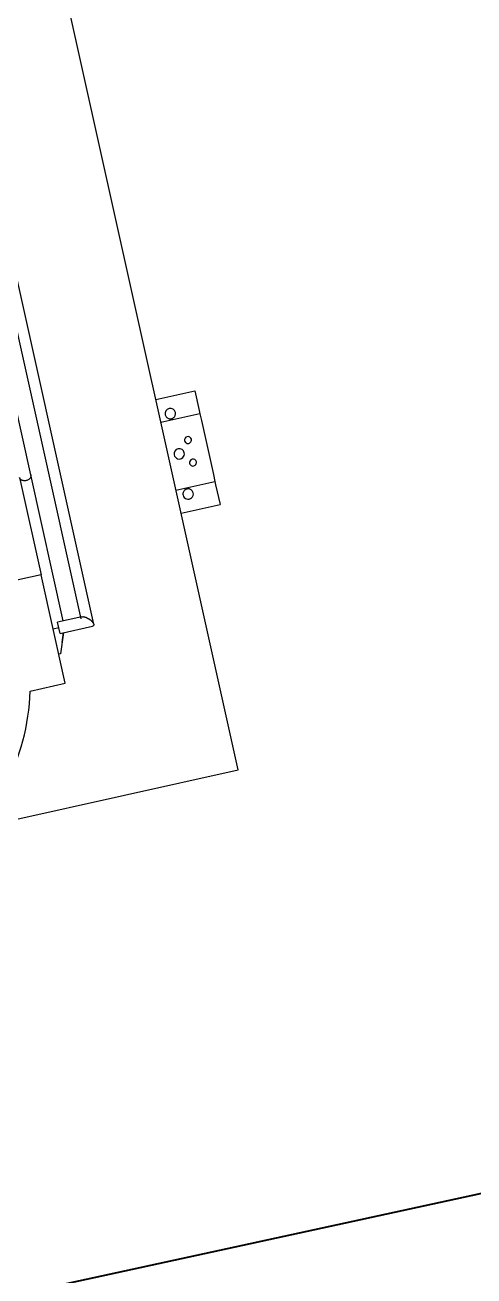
# Model space of a CAD drawing. Header units: millimetres. Extents: x -1534340 to 1713810, y -1348191 to 1114081.
# Drawn here: x 1308939 to 1309717, y -651365 to -649196 of the extents above; entities that cross this region are included whole.
import ezdxf

# ---------------------------------------------------------------- set-up
doc = ezdxf.new("R2010")
doc.units = ezdxf.units.MM
doc.header["$LTSCALE"] = 100
for name, color, linetype in [('ccu12-Manh', 8, 'Continuous'), ('KT-Kich thuoc', 9, 'Continuous'), ('SPE-MEP-Electric', 46, 'Continuous'), ('Xref_ST_MBDV Cot vach 30.7.2022$0$Xref_ST_MBDV Cot vach 30.7.2022|Xref_ST_MBDV Cot vach 30.7.2022|Xref_ST_MBDV Cot vach 30.7.2022|Xref_ST_MBDV Cot vach 30.7.2022|A-WALL-PATT', 251, 'Continuous')]:
    doc.layers.add(name, color=color, linetype=linetype)
doc.layers.add('KT-Net cat', color=1, linetype='Continuous', lineweight=40)

# ---------------------------------------------------------------- blocks, each defined once
blk = doc.blocks.new('Xref_ST_MBDV Cot vach 30.7.2022$0$Tuong Vay01-flat-1')
at = {"layer": 'Xref_ST_MBDV Cot vach 30.7.2022$0$Xref_ST_MBDV Cot vach 30.7.2022|Xref_ST_MBDV Cot vach 30.7.2022|Xref_ST_MBDV Cot vach 30.7.2022|Xref_ST_MBDV Cot vach 30.7.2022|A-WALL-PATT'}
h = blk.add_hatch(dxfattribs=at)
h.set_pattern_fill('ACET-2D-VATLIEU04', color=256, scale=50, pattern_type=2)
h.set_pattern_definition([(50, (-11139561.84, -1407213.45), (-225.902474, 189.5546825), [37.5, -412.5]), (355, (-11139561.84, -1407213.45), (32.127212, 367.215716), [30, -330]), (100.4514, (-11139531.95, -1407216.06), (-341.231527, -62.944187), [31.870095, -350.571056]), (46.1842, (-11139561.84, -1407113.45), (-319.180497, 306.252097), [56.25, -618.75]), (96.6356, (-11139517.37, -1407120.34), (-516.995922, -60.144022), [47.805144, -525.8565]), (351.1842, (-11139561.84, -1407113.45), (84.740774, 546.39543), [45, -495]), (21, (-11139511.84, -1407138.45), (-105.680822, 275.3079534), [37.5, -412.5]), (326, (-11139511.84, -1407138.45), (206.128805, 305.59852), [30, -330]), (71.4514, (-11139486.97, -1407155.22), (-328.963765, 110.380101), [31.870095, -350.571056]), (37.5, (-11139561.84, -1407213.45), (-78.1345294, 101.8269012), [0, -326, 0, -335, 0, -331.25]), (7.5, (-11139561.84, -1407213.45), (-23.2793464, 176.824191), [0, -191, 0, -318.5, 0, -126.25]), (327.5, (-11139673.34, -1407213.45), (71.9444175, 112.9301145), [0, -125, 0, -390, 0, -517.5000003]), (317.5, (-11139723.34, -1407213.45), (158.0205496, 172.449169), [0, -162.5, 0, -259, 0, -367.5]), (45, (-11139561.84, -1407213.45), (-150.260191, 150.260191), []), (45, (-11139561.84, -1407152.2), (-150.260191, 150.260191), [])])
h.paths.add_polyline_path([(-82665.4, -118500), (-81837.4, -121132), (-80902.7, -123728.1), (-79862.9, -126283.8), (-78719.6, -128795), (-77474.9, -131257.5), (-76130.7, -133667.2), (-74689.4, -136019.9), (-73153.2, -138312), (-71524.9, -140539.4), (-69807, -142698.6), (-68002.4, -144785.9), (-66114.2, -146797.8), (-64145.5, -148731), (-62099.6, -150582.3), (-59979.8, -152348.6), (-57789.7, -154026.9), (-55533, -155614.5), (-53213.4, -157108.6), (-50834.8, -158507), (-48401.1, -159807.1), (-45916.4, -161006.8), (-43384.8, -162104.1), (-40810.5, -163097.3), (-38197.9, -163984.6), (-35551.2, -164764.6), (-32875, -165436), (-30173.5, -165997.6), (-27451.4, -166448.5), (-24701.9, -166789.3), (-4396.7, -168938.3), (36420, -167648.2), (41836.5, -160718.6), (12445.4, -24367.7), (8472.9, -9249), (-4718.7, -5521.4), (-10557.5, -9946.8), (-34021.2, -27848.2), (-39776.7, -32008.6), (-41248.9, -35293.8), (-45787.3, -38574.4), (-49368.5, -38942), (-57644.2, -44924.1), (-59844.7, -46601.5), (-61968.9, -48362.3), (-64019.6, -50208.4), (-65993.2, -52136.5), (-67886.6, -54143.6), (-69696.5, -56226.3), (-71419.9, -58381.1), (-73053.9, -60604.3), (-74595.9, -62892.4), (-76043.3, -65241.5), (-77393.6, -67647.7), (-78644.6, -70107), (-79794.3, -72615.3), (-80840.7, -75168.4), (-81782, -77762), (-82616.7, -80391.9), (-83343.5, -83053.7), (-83961, -85742.9), (-84468.4, -88455), (-84864.6, -91185.6), (-85149.1, -93930.1), (-85321.4, -96683.6), (-85381.3, -99529.5), (-85328.5, -102200.8), (-85163.2, -104955.4), (-84885.7, -107700.6), (-84496.4, -110432.2), (-83996, -113145.6), (-83385.4, -115836.4)], flags=16)
h.paths.add_polyline_path([(-83625.5, -118780.6), (-82785.2, -121451.6), (-81836.7, -124086), (-80781.5, -126679.6), (-79621.3, -129228), (-78358.2, -131726.9), (-76994.1, -134172.1), (-75531.4, -136559.7), (-73972.6, -138885.7), (-72320.1, -141146.1), (-70576.8, -143337.2), (-68745.6, -145455.3), (-66829.4, -147497), (-64831.6, -149458.8), (-62755.4, -151337.5), (-60604.2, -153129.9), (-58381.8, -154833), (-56091.7, -156444.1), (-53737.8, -157960.4), (-51324, -159379.4), (-48854.3, -160698.7), (-46332.8, -161916.2), (-43763.8, -163029.8), (-41151.4, -164037.6), (-38500.1, -164938.1), (-35814.3, -165729.6), (-33098.5, -166410.9), (-30357.1, -166980.8), (-27594.7, -167438.4), (-24816, -167782.8), (-4433.7, -169939.9), (36919.6, -168632.9), (42912.7, -160965.6), (13418.2, -24135.1), (9294.8, -8442.1), (-4925.9, -4423.7), (-11162.8, -9150.8), (-34617.5, -27045.4), (-40579.6, -31355.1), (-42051.8, -34640.3), (-46156, -37607), (-49737.2, -37974.6), (-58240.3, -44121.1), (-60467.1, -45818.5), (-62622.8, -47605.4), (-64703.8, -49478.8), (-66706.7, -51435.5), (-68628, -53472.3), (-70464.7, -55585.7), (-72213.6, -57772.4), (-73871.8, -60028.5), (-75436.6, -62350.5), (-76905.4, -64734.3), (-78275.7, -67176.1), (-79545.2, -69671.8), (-80711.9, -72217.2), (-81773.7, -74808), (-82729, -77440), (-83576, -80108.8), (-84313.5, -82810), (-84940.2, -85539), (-85455.1, -88291.2), (-85857.2, -91062.2), (-86145.9, -93847.3), (-86320.8, -96641.8), (-86381.5, -99528.9), (-86327.9, -102240.7), (-86160.2, -105035.7), (-85878.6, -107821.5), (-85483.5, -110593.5), (-84975.8, -113347.1), (-84356.1, -116077.6)])
blk = doc.blocks.new('A$C3D120D72')
for p, q in [((-996.4, 2290), (-1400, 2290)), ((-1400, 2290), (-1400, 0)), ((-1140.1, 2078.4), (-1140.1, 1885.5)), ((-1077.8, 2078.4), (-1140.1, 2078.4)), ((-1156.2, 1992), (-1142.7, 2026.9)), ((-1142.7, 2026.9), (-1140.1, 2026.9)), ((-1150.1, 2007.9), (-1156.2, 1992)), ((-1210.4, 1989.1), (-1210.4, 406.5)), ((-1150.1, 1992), (-1207.6, 1992)), ((-1190.4, 420.8), (-1190.4, 1974.8)), ((-1150.1, 1992), (-1150.1, 1972)), ((-1150.1, 1982), (-1140.1, 1982)), ((-1193.2, 1972), (-1150.1, 1972)), ((-1160.1, 1972), (-1160.1, 1712.8)), ((-1140.1, 1885.5), (-1077.8, 1885.5)), ((-1140.1, 1712.8), (-1140.1, 1885.5)), ((-1469.2, 1798.8), (-1469.2, 1834.2)), ((-1400, 1834.2), (-1469.2, 1834.2)), ((-1469.2, 1792.8), (-1469.2, 1798.8)), ((-1400, 1792.8), (-1469.2, 1792.8)), ((-1469.2, 1780.8), (-1469.2, 1792.8)), ((-1469.2, 1684.8), (-1469.2, 1780.8)), ((-1160.1, 1712.8), (-1160.1, 1322.8)), ((-1469.2, 1672.8), (-1469.2, 1684.8)), ((-1469.2, 1672.8), (-1400, 1672.8)), ((-1469.2, 1666.8), (-1469.2, 1672.8)), ((-1469.2, 1631.8), (-1469.2, 1666.8)), ((-1400, 1631.8), (-1469.2, 1631.8))]:
    blk.add_line(p, q)
for centre, radius, start, end in [((-704.2, 1982), 385.8, 139.5598, 165.5221), ((-1419.2, 1804.2), 9, 359.9996, 179.9996), ((-1419.2, 1804.2), 9, 179.9996, 216.8808), ((-1419.2, 1804.2), 9, 323.1184, 359.9996), ((-1439.2, 1752.8), 6, 359.9996, 179.9996), ((-1439.2, 1752.8), 6, 179.9996, 359.9996), ((-1419.2, 1732.8), 9, 359.9996, 179.9996), ((-1439.2, 1712.8), 6, 359.9996, 179.9996), ((-1419.2, 1732.8), 9, 179.9996, 359.9996), ((-1439.2, 1712.8), 6, 179.9996, 359.9996), ((-1419.2, 1661.4), 9, 143.1184, 179.9996), ((-1419.2, 1661.4), 9, 179.9996, 359.9996), ((-1419.2, 1661.4), 9, 359.9996, 36.8808)]:
    blk.add_arc(centre, radius, start, end)
for points, knots in [([(-1210.4, 1989.1), (-1210.4, 1989.7), (-1210.2, 1990.7), (-1209.2, 1991.7), (-1208.2, 1992), (-1207.6, 1992)], [0.7543545, 0.7543545, 0.7543545, 0.7543545, 0.8333333, 0.9166667, 1, 1, 1, 1]), ([(-1193.2, 1972), (-1193.8, 1972), (-1194.9, 1972.1), (-1196.2, 1972.6), (-1197.1, 1973), (-1197.7, 1973.3), (-1198.3, 1973.6), (-1199, 1974), (-1199.6, 1974.4), (-1200.3, 1974.9), (-1200.9, 1975.4), (-1201.6, 1975.9), (-1202.2, 1976.4), (-1202.9, 1977), (-1203.5, 1977.5), (-1204.1, 1978.1), (-1204.7, 1978.7), (-1205.3, 1979.4), (-1205.8, 1980), (-1206.6, 1980.9), (-1207.2, 1981.7), (-1207.8, 1982.6), (-1208.4, 1983.5), (-1209, 1984.6), (-1209.6, 1985.8), (-1210.2, 1987.4), (-1210.4, 1988.4), (-1210.4, 1989)], [0, 0, 0, 0, 0.0833333, 0.125, 0.1458333, 0.1666667, 0.1875, 0.2083333, 0.2291667, 0.25, 0.2708333, 0.2916667, 0.3125, 0.3333333, 0.3541667, 0.375, 0.3958333, 0.4166667, 0.4375, 0.4583333, 0.5, 0.5208333, 0.5416667, 0.5833333, 0.625, 0.6666667, 0.75, 0.75, 0.75, 0.75]), ([(-1426.4, 1798.8), (-1426, 1798.2), (-1425, 1797.2), (-1423.6, 1796.3), (-1422.3, 1795.7), (-1421.5, 1795.5), (-1420.8, 1795.3), (-1420.1, 1795.2), (-1419.2, 1795.2), (-1418.3, 1795.2), (-1417.6, 1795.3), (-1417, 1795.5), (-1416.1, 1795.7), (-1414.9, 1796.3), (-1413.4, 1797.2), (-1412.5, 1798.2), (-1412, 1798.8)], [-1, -1, -1, -1, -0.875, -0.75, -0.6875, -0.625, -0.59375, -0.5625, -0.5, -0.4375, -0.40625, -0.375, -0.3125, -0.25, -0.125, 0, 0, 0, 0]), ([(-1160.1, 1712.8), (-1160.1, 1713), (-1160, 1713.3), (-1160, 1713.8), (-1159.9, 1714.3), (-1159.7, 1714.8), (-1159.5, 1715.3), (-1159.2, 1715.9), (-1158.8, 1716.5), (-1158.4, 1717.1), (-1157.9, 1717.7), (-1157.2, 1718.3), (-1156.2, 1719), (-1154.7, 1719.7), (-1152.7, 1720.4), (-1150.9, 1720.6), (-1150.1, 1720.6)], [0.5, 0.5, 0.5, 0.5, 0.5208333, 0.5416667, 0.5625, 0.5833333, 0.6041667, 0.625, 0.6666667, 0.6875, 0.7083333, 0.75, 0.7916667, 0.8333333, 0.9166667, 1, 1, 1, 1]), ([(-1150.1, 1720.6), (-1149.2, 1720.6), (-1147.4, 1720.4), (-1145.4, 1719.7), (-1144, 1719), (-1143, 1718.3), (-1142.1, 1717.5), (-1141.5, 1716.8), (-1141.1, 1716.2), (-1140.8, 1715.8), (-1140.6, 1715.3), (-1140.3, 1714.6), (-1140.1, 1713.8), (-1140.1, 1713.1), (-1140.1, 1712.8)], [0, 0, 0, 0, 0.0833333, 0.1666667, 0.2083333, 0.25, 0.2916667, 0.3333333, 0.3541667, 0.375, 0.3958333, 0.4166667, 0.4583333, 0.5, 0.5, 0.5, 0.5]), ([(-1412, 1666.8), (-1412.5, 1667.4), (-1413.4, 1668.4), (-1414.9, 1669.3), (-1416.1, 1669.9), (-1417, 1670.1), (-1417.6, 1670.3), (-1418.3, 1670.4), (-1419.2, 1670.4), (-1420.1, 1670.4), (-1420.8, 1670.3), (-1421.5, 1670.1), (-1422.3, 1669.9), (-1423.6, 1669.3), (-1425, 1668.4), (-1426, 1667.4), (-1426.4, 1666.8)], [-1, -1, -1, -1, -0.875, -0.75, -0.6875, -0.625, -0.59375, -0.5625, -0.5, -0.4375, -0.40625, -0.375, -0.3125, -0.25, -0.125, 0, 0, 0, 0])]:
    blk.add_open_spline(points, degree=3, knots=knots)
blk = doc.blocks.new('A$C0A963C12')
at = {"layer": 'KT-Net cat', "elevation": 0}
blk.add_lwpolyline([(-9132, 40950.5), (3237.3, 43641.1)], dxfattribs=at)
at = {"layer": 'SPE-MEP-Electric', "lineweight": 25, "rotation": 192.5267964189844}
blk.add_blockref('A$C3D120D72', (-1984.7, 45668), dxfattribs=at)
blk = doc.blocks.new('3123')
blk.add_blockref('Xref_ST_MBDV Cot vach 30.7.2022$0$Tuong Vay01-flat-1', (1285508.2, -552119.2))
at = {"layer": 'KT-Kich thuoc'}
blk.add_blockref('A$C0A963C12', (1309429.5, -694223.3), dxfattribs=at)

msp = doc.modelspace()

# ---------------------------------------------------------------- block references
at = {"layer": 'ccu12-Manh'}
msp.add_blockref('3123', (0, 0), dxfattribs=at)

doc.saveas('drawing.dxf')
